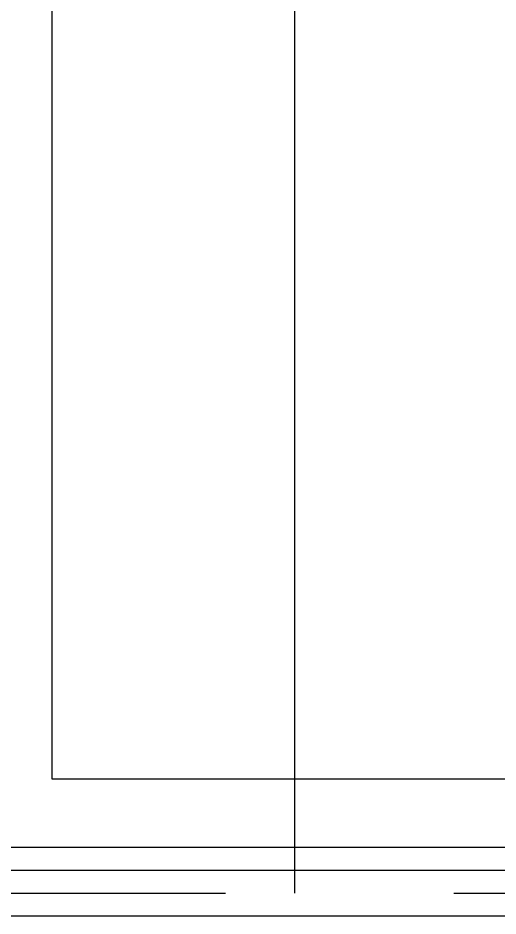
# Model space of a CAD drawing. Extents: x 417866242 to 417866861, y 43498051 to 43498155.
# Drawn here: x 417866817.462 to 417866818.514, y 43498082.37 to 43498084.336 of the extents above; entities that cross this region are included whole.
import ezdxf

# ---------------------------------------------------------------- set-up
doc = ezdxf.new("R2010")
doc.units = 0
doc.header["$MEASUREMENT"] = 0
doc.linetypes.add('CENTERX2', pattern=[4, 2.5, -0.5, 0.5, -0.5])
for name, color, linetype in [('AXES', 11, 'CENTERX2'), ('INSUL', 11, 'CONTINUOUS'), ('WALL', 11, 'CONTINUOUS')]:
    doc.layers.add(name, color=color, linetype=linetype)

msp = doc.modelspace()

# ---------------------------------------------------------------- linework, layer by layer
at = {"layer": 'AXES'}
for p, q in [((417866818.0685, 43498082.4198), (417866818.0685, 43498141.2398)), ((417866778.417, 43498082.4198), (417866848.7085, 43498082.4198))]:
    msp.add_line(p, q, dxfattribs=at)
at = {"layer": 'INSUL'}
for p, q in [((417866819.4685, 43498082.5198), (417866816.6185, 43498082.5198)), ((417866819.4685, 43498082.4698), (417866816.6185, 43498082.4698))]:
    msp.add_line(p, q, dxfattribs=at)
at = {"layer": 'WALL'}
for p, q in [((417866817.5372, 43498082.6698), (417866817.5372, 43498088.3448)), ((417866817.5372, 43498082.6698), (417866817.5372, 43498087.1448)), ((417866819.6185, 43498082.6698), (417866817.5372, 43498082.6698)), ((417866819.6185, 43498082.3698), (417866816.4685, 43498082.3698))]:
    msp.add_line(p, q, dxfattribs=at)

doc.saveas('drawing.dxf')
